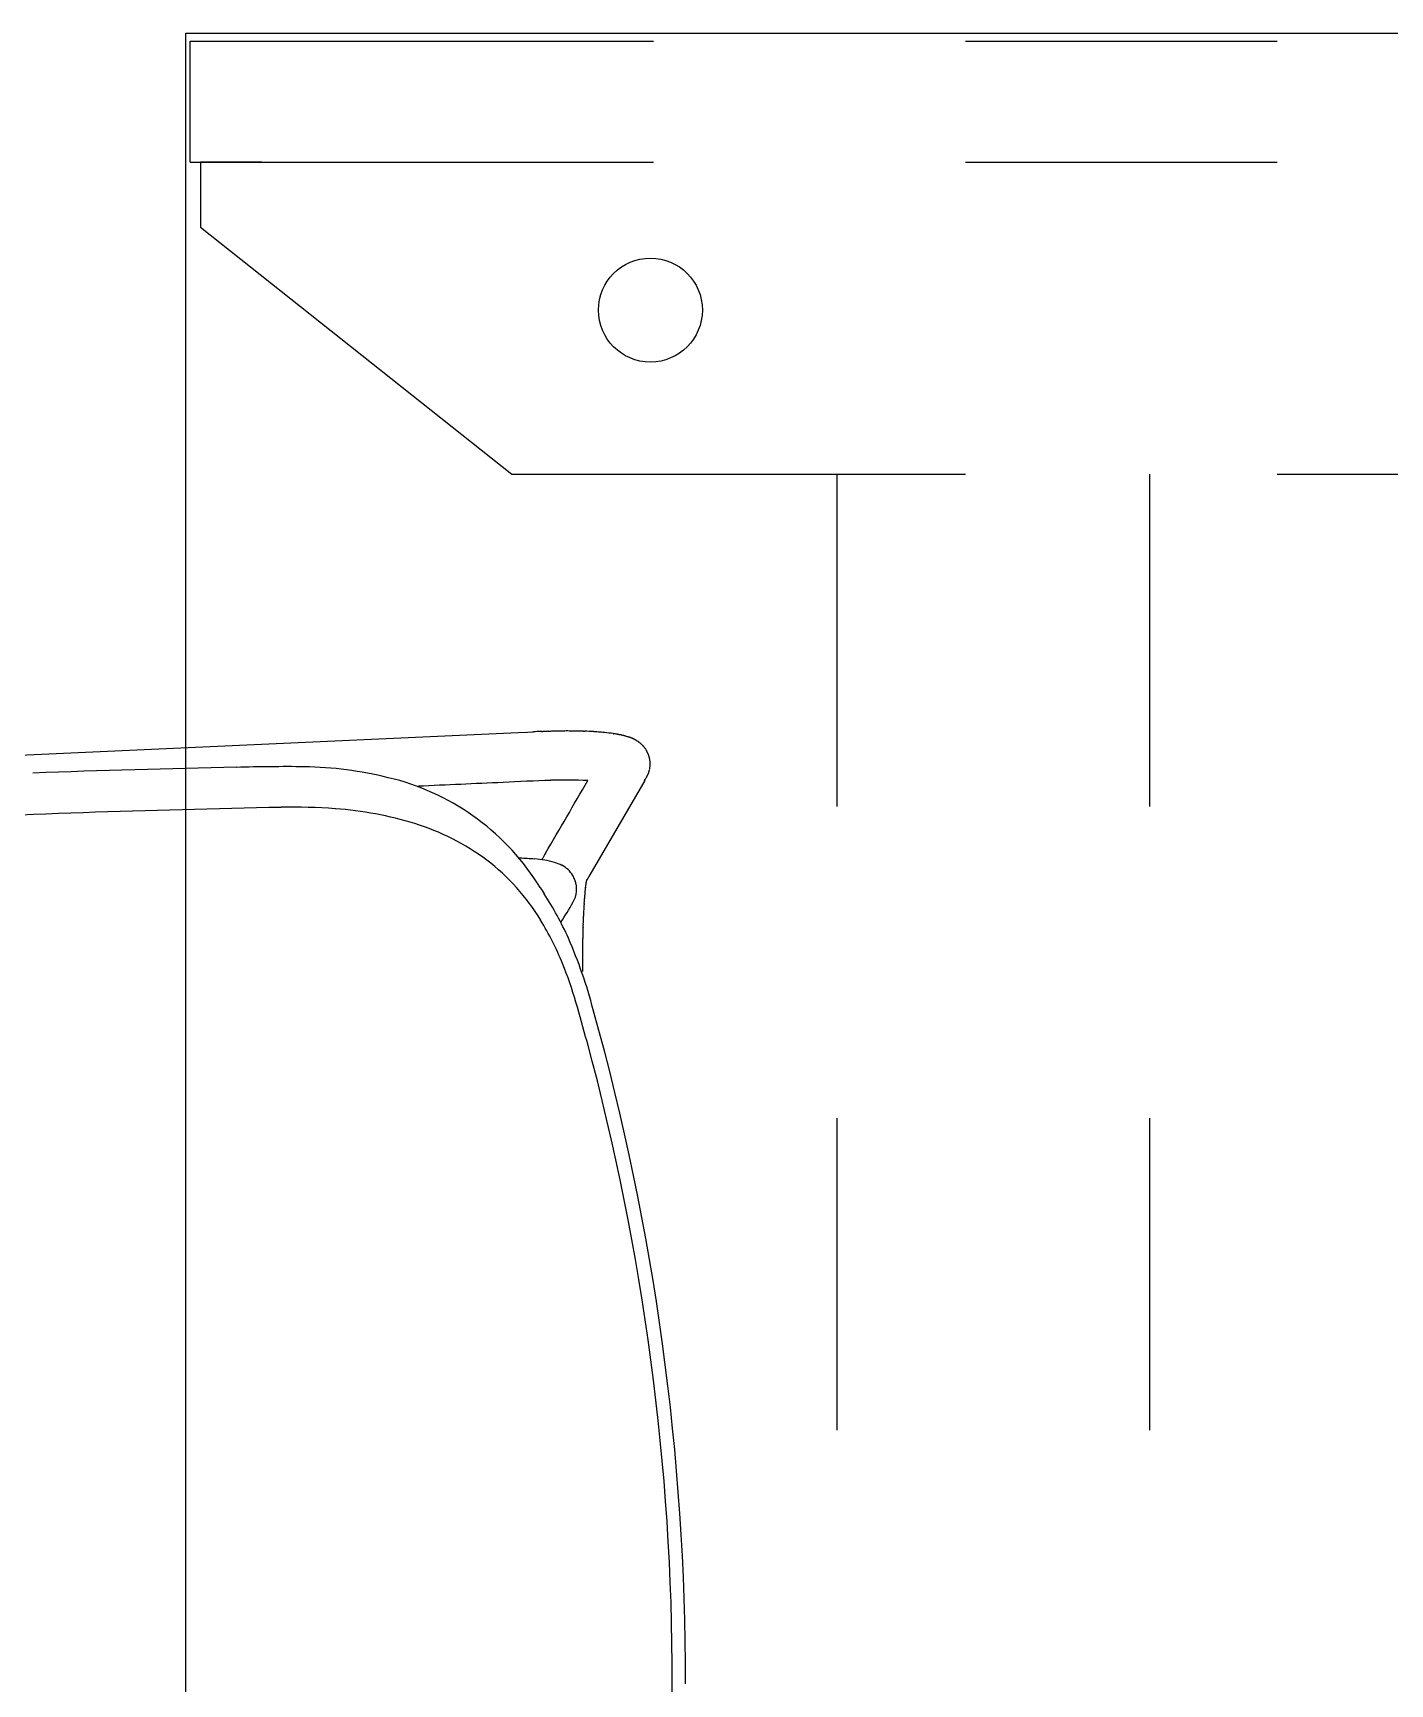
# Model space of a CAD drawing. Header units: inches. Extents: x -2 to 764, y -6 to 562.
# Drawn here: x 653.82 to 666.88, y 217.67 to 233.55 of the extents above; entities that cross this region are included whole.
import ezdxf

# ---------------------------------------------------------------- set-up
doc = ezdxf.new("R2010")
doc.units = ezdxf.units.IN
doc.header["$MEASUREMENT"] = 0
doc.layers.get('0').update_dxf_attribs({"true_color": 0xffffff})
doc.layers.add('SEAT', color=5, linetype='Continuous')
doc.layers.add('TABLE', color=6, linetype='Continuous')

# ---------------------------------------------------------------- blocks, each defined once
blk = doc.blocks.new('UDP1EGS_36120LLNN_0P')
at = {"layer": 'TABLE'}
for p, q in [((-59.94, 18), (59.94, 18)), ((58.698, 17.961), (58.698, 13.5)), ((58.698, 17.961), (59.862, 17.961)), ((59.862, 17.961), (59.862, 13.5)), ((59.94, 18), (59.94, -18)), ((58.073, 17.86), (55.698, 14.863)), ((58.698, 17.86), (58.073, 17.86)), ((58.698, 17.27), (58.698, 17.86)), ((55.698, 14.863), (55.698, 10.5)), ((46.5, 11.734), (49.5, 11.734)), ((52.5, 11.734), (55.698, 11.734)), ((58.698, 10.5), (58.698, 7.5)), ((59.862, 10.5), (59.862, 7.5)), ((46.5, 8.725), (49.5, 8.725)), ((52.5, 8.725), (55.698, 8.725)), ((55.698, 7.5), (55.698, 4.5))]:
    blk.add_line(p, q, dxfattribs=at)
blk.add_circle((57.275, 13.531, 0.53), 0.5, dxfattribs=at)
blk.add_circle((57.275, 13.531, 0.53), 0.5, dxfattribs=at)
blk.add_circle((57.275, 13.531, 0.53), 0.5, dxfattribs=at)
blk = doc.blocks.new('3AAS38L01_0P')
at = {"layer": 'SEAT'}
for p, q in [((-7.645, 8.133), (7.322, 8.816)), ((7.322, 8.816), (7.411, 8.82)), ((7.411, 8.82), (7.463, 8.822)), ((7.463, 8.822), (7.47, 8.822)), ((7.47, 8.822), (7.47, 8.822)), ((7.536, 8.825), (7.538, 8.825)), ((7.538, 8.825), (7.538, 8.825)), ((7.544, 8.826), (7.544, 8.826)), ((7.551, 8.826), (7.552, 8.826)), ((7.552, 8.826), (7.559, 8.826)), ((7.559, 8.826), (7.56, 8.826)), ((7.56, 8.826), (7.56, 8.826)), ((7.567, 8.826), (7.567, 8.826)), ((7.612, 8.828), (7.612, 8.828)), ((7.656, 8.829), (7.656, 8.829)), ((7.7, 8.83), (7.7, 8.83)), ((7.763, 8.831), (7.763, 8.831)), ((7.77, 8.831), (7.772, 8.831)), ((7.772, 8.831), (7.772, 8.831)), ((7.828, 8.831), (7.828, 8.831)), ((7.835, 8.831), (7.835, 8.831)), ((7.856, 8.83), (7.856, 8.83)), ((7.95, 8.828), (7.95, 8.828)), ((7.962, 8.828), (7.963, 8.828)), ((7.963, 8.828), (7.963, 8.828)), ((8.05, 8.824), (8.05, 8.824)), ((8.11, 8.82), (8.11, 8.82)), ((8.138, 8.817), (8.138, 8.817)), ((8.144, 8.817), (8.144, 8.817)), ((8.154, 8.816), (8.155, 8.816)), ((8.155, 8.816), (8.155, 8.816)), ((8.237, 8.806), (8.237, 8.806)), ((8.241, 8.805), (8.242, 8.805)), ((8.242, 8.805), (8.242, 8.805)), ((8.274, 8.8), (8.274, 8.8)), ((8.279, 8.799), (8.279, 8.799)), ((8.292, 8.797), (8.293, 8.797)), ((8.293, 8.797), (8.293, 8.797)), ((8.301, 8.795), (8.302, 8.795)), ((8.302, 8.795), (8.302, 8.795)), ((8.31, 8.793), (8.31, 8.793)), ((8.31, 8.793), (8.31, 8.793)), ((8.318, 8.791), (8.318, 8.791)), ((8.319, 8.791), (8.319, 8.791)), ((8.327, 8.79), (8.328, 8.789)), ((8.328, 8.789), (8.328, 8.789)), ((8.335, 8.788), (8.335, 8.788)), ((8.336, 8.787), (8.336, 8.787)), ((8.344, 8.785), (8.344, 8.785)), ((8.345, 8.785), (8.345, 8.785)), ((8.352, 8.783), (8.352, 8.783)), ((8.353, 8.783), (8.353, 8.783)), ((8.36, 8.781), (8.36, 8.781)), ((8.361, 8.781), (8.361, 8.781)), ((8.368, 8.779), (8.368, 8.779)), ((8.37, 8.778), (8.37, 8.778)), ((8.378, 8.776), (8.378, 8.776)), ((8.386, 8.773), (8.386, 8.773)), ((8.389, 8.772), (8.389, 8.772)), ((8.39, 8.771), (8.39, 8.771)), ((8.393, 8.77), (8.393, 8.77)), ((8.394, 8.77), (8.394, 8.77)), ((8.397, 8.769), (8.397, 8.769)), ((8.399, 8.768), (8.399, 8.768)), ((8.402, 8.767), (8.402, 8.767)), ((8.403, 8.767), (8.403, 8.767)), ((8.406, 8.766), (8.406, 8.766)), ((8.411, 8.764), (8.411, 8.764)), ((8.414, 8.762), (8.414, 8.762)), ((8.415, 8.762), (8.415, 8.762)), ((8.418, 8.761), (8.418, 8.761)), ((8.42, 8.76), (8.42, 8.76)), ((8.422, 8.759), (8.422, 8.759)), ((8.424, 8.758), (8.424, 8.758)), ((8.427, 8.757), (8.427, 8.757)), ((8.428, 8.756), (8.428, 8.756)), ((8.431, 8.755), (8.431, 8.755)), ((8.432, 8.754), (8.432, 8.754)), ((8.435, 8.753), (8.435, 8.753)), ((8.437, 8.752), (8.437, 8.752)), ((8.439, 8.751), (8.439, 8.751)), ((8.441, 8.75), (8.441, 8.75)), ((8.444, 8.749), (8.444, 8.749)), ((8.445, 8.748), (8.445, 8.748)), ((8.448, 8.746), (8.448, 8.746)), ((8.45, 8.746), (8.45, 8.746)), ((8.468, 8.735), (8.468, 8.735)), ((8.469, 8.734), (8.469, 8.734)), ((8.485, 8.723), (8.485, 8.723)), ((8.486, 8.722), (8.486, 8.722)), ((8.49, 8.719), (8.49, 8.719)), ((8.492, 8.718), (8.492, 8.718)), ((8.492, 8.717), (8.492, 8.717)), ((8.494, 8.716), (8.494, 8.716)), ((8.495, 8.716), (8.495, 8.716)), ((8.496, 8.714), (8.496, 8.714)), ((8.497, 8.714), (8.497, 8.714)), ((8.499, 8.712), (8.499, 8.712)), ((8.501, 8.711), (8.501, 8.711)), ((8.501, 8.71), (8.501, 8.71)), ((8.503, 8.709), (8.503, 8.709)), ((8.503, 8.708), (8.503, 8.708)), ((8.508, 8.704), (8.508, 8.704)), ((8.509, 8.703), (8.509, 8.703)), ((8.516, 8.696), (8.516, 8.696)), ((8.523, 8.689), (8.523, 8.689)), ((8.527, 8.685), (8.527, 8.685)), ((8.529, 8.683), (8.529, 8.683)), ((8.541, 8.669), (8.541, 8.669)), ((8.541, 8.668), (8.541, 8.668)), ((8.544, 8.663), (8.544, 8.663)), ((8.55, 8.655), (8.55, 8.655)), ((8.556, 8.647), (8.556, 8.647)), ((8.557, 8.644), (8.557, 8.644)), ((8.559, 8.641), (8.559, 8.641)), ((8.56, 8.639), (8.56, 8.639)), ((8.561, 8.638), (8.561, 8.638)), ((8.562, 8.636), (8.562, 8.636)), ((8.562, 8.635), (8.562, 8.635)), ((8.565, 8.629), (8.565, 8.629)), ((8.566, 8.627), (8.566, 8.627)), ((8.567, 8.626), (8.567, 8.626)), ((8.568, 8.624), (8.568, 8.624)), ((8.568, 8.623), (8.568, 8.623)), ((8.569, 8.621), (8.569, 8.621)), ((8.57, 8.62), (8.57, 8.62)), ((8.571, 8.618), (8.571, 8.618)), ((8.571, 8.617), (8.571, 8.617)), ((8.572, 8.615), (8.572, 8.615)), ((8.572, 8.614), (8.572, 8.614)), ((8.573, 8.612), (8.573, 8.612)), ((8.574, 8.611), (8.574, 8.611)), ((8.575, 8.609), (8.575, 8.609)), ((8.575, 8.608), (8.575, 8.608)), ((8.576, 8.606), (8.576, 8.606)), ((8.576, 8.605), (8.576, 8.605)), ((8.577, 8.603), (8.577, 8.603)), ((8.577, 8.602), (8.577, 8.602)), ((8.578, 8.599), (8.578, 8.599)), ((8.579, 8.599), (8.579, 8.599)), ((8.579, 8.596), (8.579, 8.596)), ((8.58, 8.595), (8.58, 8.595)), ((8.581, 8.592), (8.581, 8.592)), ((8.581, 8.59), (8.581, 8.59)), ((8.582, 8.589), (8.582, 8.589)), ((8.583, 8.586), (8.583, 8.586)), ((8.583, 8.583), (8.583, 8.583)), ((8.584, 8.583), (8.584, 8.583)), ((8.584, 8.58), (8.584, 8.58)), ((8.585, 8.579), (8.585, 8.579)), ((8.585, 8.577), (8.585, 8.577)), ((8.574, 8.419), (8.574, 8.419)), ((8.574, 8.418), (8.574, 8.418)), ((8.575, 8.422), (8.575, 8.422)), ((8.575, 8.421), (8.575, 8.421)), ((8.576, 8.425), (8.576, 8.425)), ((8.577, 8.428), (8.577, 8.428)), ((8.577, 8.425), (8.577, 8.425)), ((8.578, 8.428), (8.578, 8.428)), ((8.579, 8.431), (8.579, 8.431)), ((8.579, 8.431), (8.579, 8.431)), ((8.58, 8.435), (8.58, 8.435)), ((8.58, 8.434), (8.58, 8.434)), ((8.581, 8.438), (8.581, 8.438)), ((8.581, 8.437), (8.581, 8.437)), ((8.582, 8.441), (8.582, 8.441)), ((8.582, 8.441), (8.582, 8.441)), ((8.583, 8.446), (8.583, 8.446)), ((8.584, 8.45), (8.584, 8.45)), ((8.584, 8.449), (8.584, 8.449)), ((8.584, 8.446), (8.584, 8.446)), ((8.585, 8.576), (8.585, 8.576)), ((8.585, 8.453), (8.585, 8.453)), ((8.585, 8.452), (8.585, 8.452)), ((8.586, 8.574), (8.586, 8.574)), ((8.586, 8.456), (8.586, 8.456)), ((8.586, 8.456), (8.586, 8.456)), ((8.587, 8.569), (8.587, 8.569)), ((8.587, 8.567), (8.587, 8.567)), ((8.587, 8.46), (8.587, 8.46)), ((8.587, 8.459), (8.587, 8.459)), ((8.588, 8.566), (8.588, 8.566)), ((8.588, 8.563), (8.588, 8.563)), ((8.588, 8.467), (8.588, 8.467)), ((8.588, 8.466), (8.588, 8.466)), ((8.588, 8.463), (8.588, 8.463)), ((8.588, 8.463), (8.588, 8.463)), ((8.589, 8.56), (8.589, 8.56)), ((8.589, 8.559), (8.589, 8.559)), ((8.589, 8.557), (8.589, 8.557)), ((8.589, 8.473), (8.589, 8.473)), ((8.589, 8.47), (8.589, 8.47)), ((8.589, 8.469), (8.589, 8.469)), ((8.59, 8.556), (8.59, 8.556)), ((8.59, 8.554), (8.59, 8.554)), ((8.59, 8.553), (8.59, 8.553)), ((8.59, 8.55), (8.59, 8.55)), ((8.59, 8.477), (8.59, 8.477)), ((8.59, 8.476), (8.59, 8.476)), ((8.59, 8.473), (8.59, 8.473)), ((8.591, 8.549), (8.591, 8.549)), ((8.591, 8.547), (8.591, 8.547)), ((8.591, 8.546), (8.591, 8.546)), ((8.591, 8.542), (8.591, 8.542)), ((8.591, 8.48), (8.591, 8.48)), ((8.591, 8.479), (8.591, 8.479)), ((8.592, 8.537), (8.592, 8.537)), ((8.592, 8.534), (8.592, 8.534)), ((8.592, 8.533), (8.592, 8.533)), ((8.592, 8.531), (8.592, 8.531)), ((8.592, 8.497), (8.592, 8.497)), ((8.592, 8.492), (8.592, 8.492)), ((8.592, 8.488), (8.592, 8.488)), ((8.592, 8.488), (8.592, 8.488)), ((8.593, 8.53), (8.593, 8.53)), ((8.593, 8.527), (8.593, 8.527)), ((8.593, 8.526), (8.593, 8.526)), ((8.593, 8.524), (8.593, 8.524)), ((8.593, 8.523), (8.593, 8.523)), ((8.593, 8.517), (8.593, 8.517)), ((8.593, 8.516), (8.593, 8.516)), ((8.593, 8.509), (8.593, 8.509)), ((8.593, 8.5), (8.593, 8.5)), ((8.54, 8.356), (8.012, 7.447)), ((8.552, 8.377), (8.552, 8.376)), ((8.553, 8.377), (8.552, 8.377)), ((8.552, 8.376), (8.552, 8.376)), ((8.552, 8.376), (8.552, 8.376)), ((8.554, 8.379), (8.553, 8.379)), ((8.553, 8.379), (8.553, 8.379)), ((8.553, 8.378), (8.553, 8.378)), ((8.553, 8.378), (8.553, 8.378)), ((8.553, 8.377), (8.553, 8.377)), ((8.556, 8.383), (8.554, 8.379)), ((8.554, 8.379), (8.554, 8.379)), ((8.554, 8.379), (8.554, 8.379)), ((8.557, 8.385), (8.557, 8.385)), ((8.558, 8.385), (8.558, 8.385)), ((8.56, 8.39), (8.56, 8.39)), ((8.56, 8.389), (8.56, 8.389)), ((8.561, 8.392), (8.561, 8.392)), ((8.565, 8.398), (8.565, 8.398)), ((8.566, 8.402), (8.566, 8.402)), ((8.568, 8.405), (8.568, 8.405)), ((8.568, 8.405), (8.568, 8.405)), ((8.569, 8.408), (8.569, 8.408)), ((8.569, 8.407), (8.569, 8.407)), ((8.57, 8.411), (8.57, 8.411)), ((8.57, 8.41), (8.57, 8.41)), ((8.571, 8.413), (8.571, 8.413)), ((8.572, 8.413), (8.572, 8.413)), ((8.573, 8.416), (8.573, 8.416)), ((8.573, 8.416), (8.573, 8.416)), ((7.968, 7.316), (7.968, 7.315)), ((7.968, 7.315), (7.968, 7.315)), ((7.968, 7.312), (7.968, 7.312)), ((7.97, 7.328), (7.969, 7.327)), ((7.969, 7.327), (7.969, 7.327)), ((7.969, 7.324), (7.969, 7.323)), ((7.969, 7.323), (7.969, 7.323)), ((7.969, 7.32), (7.969, 7.319)), ((7.969, 7.319), (7.969, 7.319)), ((7.971, 7.335), (7.97, 7.335)), ((7.97, 7.335), (7.97, 7.335)), ((7.97, 7.332), (7.97, 7.331)), ((7.97, 7.331), (7.97, 7.331)), ((7.971, 7.342), (7.971, 7.342)), ((7.971, 7.339), (7.971, 7.338)), ((7.971, 7.338), (7.971, 7.338)), ((7.972, 7.35), (7.972, 7.349)), ((7.972, 7.349), (7.972, 7.349)), ((7.972, 7.346), (7.972, 7.346)), ((7.973, 7.356), (7.973, 7.355)), ((7.973, 7.355), (7.973, 7.355)), ((7.973, 7.353), (7.973, 7.352)), ((7.973, 7.352), (7.973, 7.352)), ((7.975, 7.365), (7.974, 7.365)), ((7.974, 7.365), (7.974, 7.365)), ((7.974, 7.362), (7.974, 7.362)), ((7.974, 7.362), (7.974, 7.362)), ((7.974, 7.359), (7.974, 7.359)), ((7.974, 7.359), (7.974, 7.359)), ((7.975, 7.371), (7.975, 7.37)), ((7.975, 7.37), (7.975, 7.37)), ((7.975, 7.368), (7.975, 7.368)), ((7.975, 7.368), (7.975, 7.368)), ((7.976, 7.376), (7.976, 7.376)), ((7.976, 7.376), (7.976, 7.376)), ((7.976, 7.374), (7.976, 7.373)), ((7.976, 7.373), (7.976, 7.373)), ((7.978, 7.383), (7.977, 7.383)), ((7.977, 7.383), (7.977, 7.383)), ((7.977, 7.381), (7.977, 7.381)), ((7.977, 7.381), (7.977, 7.381)), ((7.977, 7.379), (7.977, 7.378)), ((7.977, 7.378), (7.977, 7.378)), ((7.978, 7.387), (7.978, 7.387)), ((7.978, 7.387), (7.978, 7.387)), ((7.978, 7.385), (7.978, 7.385)), ((7.978, 7.385), (7.978, 7.385)), ((7.982, 7.396), (7.979, 7.391)), ((7.979, 7.393), (7.979, 7.393)), ((7.979, 7.392), (7.979, 7.392)), ((7.979, 7.391), (7.979, 7.391)), ((7.979, 7.391), (7.979, 7.391)), ((7.979, 7.389), (7.979, 7.389)), ((7.979, 7.389), (7.979, 7.389)), ((7.98, 7.397), (7.98, 7.397)), ((7.98, 7.397), (7.98, 7.397)), ((7.98, 7.396), (7.98, 7.396)), ((7.98, 7.396), (7.98, 7.396)), ((7.98, 7.394), (7.98, 7.394)), ((7.98, 7.394), (7.98, 7.394)), ((7.981, 7.402), (7.981, 7.402)), ((7.981, 7.401), (7.981, 7.401)), ((7.981, 7.401), (7.981, 7.401)), ((7.981, 7.401), (7.981, 7.401)), ((7.981, 7.401), (7.981, 7.401)), ((7.981, 7.4), (7.981, 7.4)), ((7.981, 7.4), (7.981, 7.4)), ((7.981, 7.4), (7.981, 7.4)), ((7.981, 7.4), (7.981, 7.4)), ((7.981, 7.399), (7.981, 7.399)), ((7.981, 7.398), (7.981, 7.398)), ((7.981, 7.398), (7.981, 7.398)), ((8.012, 7.447), (7.982, 7.396)), ((7.573, 7.265), (7.573, 7.265)), ((7.955, 7.148), (7.954, 7.143)), ((7.955, 7.154), (7.955, 7.149)), ((7.955, 7.149), (7.955, 7.148)), ((7.957, 7.183), (7.956, 7.178)), ((7.956, 7.178), (7.956, 7.177)), ((7.956, 7.177), (7.956, 7.173)), ((7.956, 7.173), (7.956, 7.171)), ((7.956, 7.171), (7.956, 7.171)), ((7.958, 7.195), (7.957, 7.194)), ((7.957, 7.194), (7.957, 7.19)), ((7.957, 7.19), (7.957, 7.188)), ((7.957, 7.188), (7.957, 7.188)), ((7.958, 7.206), (7.958, 7.205)), ((7.958, 7.205), (7.958, 7.205)), ((7.958, 7.201), (7.958, 7.199)), ((7.958, 7.199), (7.958, 7.195)), ((7.96, 7.222), (7.959, 7.221)), ((7.959, 7.221), (7.959, 7.221)), ((7.959, 7.212), (7.959, 7.21)), ((7.959, 7.21), (7.959, 7.21)), ((7.96, 7.233), (7.96, 7.231)), ((7.96, 7.231), (7.96, 7.231)), ((7.96, 7.228), (7.96, 7.226)), ((7.96, 7.226), (7.96, 7.226)), ((7.961, 7.243), (7.961, 7.243)), ((7.961, 7.237), (7.961, 7.237)), ((7.962, 7.247), (7.962, 7.247)), ((7.966, 7.291), (7.965, 7.29)), ((7.965, 7.29), (7.965, 7.29)), ((7.965, 7.282), (7.965, 7.282)), ((7.966, 7.299), (7.966, 7.299)), ((7.966, 7.295), (7.966, 7.294)), ((7.966, 7.294), (7.966, 7.294)), ((7.948, 7.002), (7.948, 7.002)), ((7.95, 7.05), (7.949, 7.048)), ((7.949, 7.048), (7.949, 7.043)), ((7.949, 7.043), (7.949, 7.041)), ((7.949, 7.041), (7.949, 7.037)), ((7.949, 7.037), (7.949, 7.035)), ((7.949, 7.035), (7.949, 7.035)), ((7.95, 7.063), (7.95, 7.061)), ((7.95, 7.061), (7.95, 7.055)), ((7.95, 7.055), (7.95, 7.05)), ((7.952, 7.093), (7.951, 7.088)), ((7.951, 7.088), (7.951, 7.088)), ((7.952, 7.101), (7.952, 7.101)), ((7.954, 7.131), (7.953, 7.13)), ((7.953, 7.13), (7.953, 7.13)), ((7.954, 7.143), (7.954, 7.142)), ((7.954, 7.142), (7.954, 7.138)), ((7.954, 7.138), (7.954, 7.136)), ((7.954, 7.136), (7.954, 7.131)), ((7.943, 6.847), (7.943, 6.847)), ((7.944, 6.876), (7.944, 6.87)), ((7.944, 6.87), (7.944, 6.869)), ((7.944, 6.869), (7.944, 6.869)), ((7.945, 6.918), (7.945, 6.918)), ((7.945, 6.904), (7.945, 6.904)), ((7.947, 6.969), (7.946, 6.967)), ((7.946, 6.967), (7.946, 6.967)), ((7.946, 6.941), (7.946, 6.941)), ((7.947, 6.974), (7.947, 6.969)), ((7.942, 6.739), (7.942, 6.73)), ((7.942, 6.73), (7.942, 6.724)), ((7.942, 6.724), (7.942, 6.724)), ((7.942, 6.709), (7.942, 6.707)), ((7.942, 6.707), (7.942, 6.702)), ((7.942, 6.702), (7.942, 6.7)), ((7.942, 6.7), (7.942, 6.694)), ((7.942, 6.694), (7.942, 6.694)), ((7.942, 6.68), (7.942, 6.665)), ((7.943, 6.827), (7.943, 6.827)), ((7.943, 6.812), (7.943, 6.811)), ((7.943, 6.811), (7.943, 6.811)), ((7.943, 6.796), (7.943, 6.796)), ((7.942, 6.665), (7.942, 6.655)), ((7.942, 6.655), (7.942, 6.65)), ((7.942, 6.65), (7.942, 6.591)), ((7.942, 6.591), (7.942, 6.519)), ((7.985, 5.843), (7.985, 5.843)), ((8.806, -0.337), (8.806, -0.337))]:
    blk.add_line(p, q, dxfattribs=at)
for centre, radius, start, end in [((9.127, -27.412), 36.273, 92.5141, 92.6184), ((7.702, 5.029), 3.8, 92.3885, 92.4806), ((7.708, 4.872), 3.957, 92.2712, 92.3789), ((7.831, 1.765), 7.066, 92.1433, 92.2029), ((7.802, 2.561), 6.27, 91.7372, 92.1445), ((7.801, 2.597), 6.233, 91.3354, 91.7402), ((7.798, 2.719), 6.112, 90.9207, 91.332), ((7.793, 3.036), 5.795, 90.2955, 90.925), ((7.792, 3.125), 5.705, 90.2219, 90.2935), ((7.792, 3.436), 5.395, 89.6145, 90.2146), ((7.793, 3.614), 5.217, 89.5344, 89.611), ((7.793, 3.686), 5.145, 89.3032, 89.5348), ((7.801, 4.181), 4.65, 88.1599, 89.3208), ((7.815, 4.672), 4.158, 87.9752, 88.14), ((7.831, 5.097), 3.734, 86.6456, 87.9807), ((7.876, 5.854), 2.975, 85.4795, 86.6385), ((7.908, 6.268), 2.56, 84.8326, 85.465), ((7.922, 6.428), 2.399, 84.6947, 84.8272), ((7.93, 6.511), 2.315, 84.4469, 84.6952), ((7.979, 6.992), 1.832, 81.9136, 84.5072), ((8.028, 7.352), 1.468, 81.6696, 81.8215), ((8.053, 7.521), 1.298, 80.2265, 81.6554), ((8.079, 7.674), 1.143, 79.92, 80.2011), ((8.092, 7.744), 1.071, 79.2383, 79.9244), ((8.107, 7.826), 0.988, 78.7123, 79.1824), ((8.119, 7.887), 0.926, 78.1608, 78.6559), ((8.125, 7.913), 0.899, 78.0978, 78.1588), ((8.131, 7.943), 0.869, 77.5789, 78.1004), ((8.136, 7.965), 0.846, 77.5113, 77.5769), ((8.143, 7.997), 0.813, 76.9653, 77.515), ((8.155, 8.046), 0.764, 76.3156, 76.8937), ((8.138, 7.978), 0.833, 76.239, 76.3102), ((8.166, 8.094), 0.714, 75.6287, 76.2396), ((8.131, 7.957), 0.855, 75.5461, 75.6181), ((8.177, 8.136), 0.67, 74.8964, 75.5407), ((8.172, 8.116), 0.691, 74.7997, 74.8921), ((8.189, 8.18), 0.625, 74.1172, 74.8022), ((8.163, 8.087), 0.721, 74.0141, 74.106), ((8.2, 8.217), 0.586, 73.2824, 74.0088), ((8.205, 8.234), 0.569, 73.1602, 73.2803), ((8.211, 8.255), 0.546, 72.2571, 73.1652), ((8.222, 8.288), 0.512, 71.2823, 72.2572), ((8.229, 8.31), 0.488, 70.913, 71.2781), ((8.227, 8.303), 0.496, 70.7643, 70.911), ((8.234, 8.323), 0.475, 70.388, 70.7632), ((8.236, 8.328), 0.469, 70.2305, 70.3879), ((8.239, 8.338), 0.459, 69.844, 70.2316), ((8.235, 8.327), 0.47, 69.6813, 69.8414), ((8.243, 8.349), 0.448, 69.2823, 69.6797), ((8.245, 8.353), 0.443, 69.1092, 69.2825), ((8.248, 8.362), 0.434, 68.7006, 69.1105), ((8.251, 8.369), 0.426, 67.912, 68.7026), ((8.256, 8.381), 0.413, 67.4792, 67.9098), ((8.258, 8.385), 0.408, 67.2789, 67.4791), ((8.26, 8.391), 0.402, 66.8351, 67.2793), ((8.262, 8.396), 0.397, 66.6256, 66.835), ((8.264, 8.4), 0.392, 66.1682, 66.6259), ((8.266, 8.404), 0.387, 65.9493, 66.1676), ((8.268, 8.41), 0.382, 65.4766, 65.9496), ((8.27, 8.414), 0.377, 65.2477, 65.4765), ((8.272, 8.418), 0.373, 64.7606, 65.248), ((8.274, 8.422), 0.368, 64.5212, 64.7599), ((8.276, 8.426), 0.363, 64.0178, 64.5219), ((8.278, 8.43), 0.359, 63.7676, 64.0177), ((8.279, 8.433), 0.356, 63.2488, 63.7679), ((8.281, 8.437), 0.351, 62.9872, 63.248), ((8.283, 8.441), 0.347, 62.451, 62.9879), ((8.285, 8.444), 0.343, 62.1775, 62.4509), ((8.286, 8.447), 0.34, 61.6247, 62.1777), ((8.289, 8.451), 0.335, 61.3383, 61.6239), ((8.296, 8.463), 0.321, 57.5607, 61.3629), ((8.302, 8.474), 0.309, 57.1939, 57.5375), ((8.306, 8.481), 0.301, 53.7104, 57.2072), ((8.311, 8.487), 0.294, 53.3114, 53.6987), ((8.312, 8.488), 0.292, 52.3401, 53.3119), ((8.312, 8.489), 0.291, 51.9383, 52.3381), ((8.317, 8.494), 0.284, 51.7805, 51.9386), ((8.314, 8.491), 0.288, 51.375, 51.7819), ((8.315, 8.492), 0.287, 51.217, 51.3745), ((8.316, 8.494), 0.285, 50.8025, 51.2173), ((8.316, 8.493), 0.286, 50.6427, 50.8025), ((8.317, 8.495), 0.283, 50.0593, 50.6425), ((8.318, 8.495), 0.282, 49.6331, 50.0588), ((8.319, 8.497), 0.281, 49.4667, 49.6326), ((8.319, 8.497), 0.28, 49.0339, 49.4666), ((8.321, 8.5), 0.277, 48.8653, 49.0346), ((8.321, 8.499), 0.277, 47.5049, 48.8679), ((8.322, 8.501), 0.275, 47.3332, 47.5047), ((8.323, 8.502), 0.274, 45.307, 47.3363), ((8.325, 8.503), 0.271, 43.2108, 45.3068), ((8.327, 8.505), 0.269, 41.9005, 43.21), ((8.328, 8.506), 0.268, 41.4104, 41.9002), ((8.33, 8.508), 0.265, 37.3248, 41.4168), ((8.33, 8.508), 0.265, 37.142, 37.3173), ((8.332, 8.51), 0.262, 35.9148, 37.1417), ((8.334, 8.511), 0.26, 33.7871, 35.9159), ((8.335, 8.511), 0.259, 31.4536, 33.7888), ((8.335, 8.512), 0.258, 30.9099, 31.453), ((8.336, 8.512), 0.258, 29.9999, 30.9101), ((8.336, 8.512), 0.258, 29.4529, 29.9996), ((8.337, 8.513), 0.257, 29.2684, 29.4524), ((8.337, 8.513), 0.257, 28.7189, 29.2688), ((8.337, 8.513), 0.256, 28.5335, 28.7193), ((8.337, 8.513), 0.256, 27.0545, 28.5341), ((8.337, 8.513), 0.256, 26.4993, 27.0537), ((8.342, 8.515), 0.25, 26.3071, 26.5004), ((8.338, 8.513), 0.256, 25.7516, 26.3079), ((8.344, 8.516), 0.249, 25.5578, 25.7534), ((8.337, 8.513), 0.256, 25.003, 25.5596), ((8.342, 8.515), 0.25, 24.8088, 25.0038), ((8.339, 8.514), 0.254, 24.25, 24.8103), ((8.338, 8.513), 0.255, 24.0571, 24.2499), ((8.338, 8.513), 0.255, 23.4965, 24.0565), ((8.343, 8.515), 0.25, 23.3, 23.4975), ((8.339, 8.514), 0.254, 22.74, 23.301), ((8.34, 8.514), 0.253, 22.5444, 22.7397), ((8.339, 8.514), 0.254, 21.9818, 22.545), ((8.34, 8.514), 0.253, 21.7862, 21.9822), ((8.339, 8.514), 0.254, 21.2239, 21.7859), ((8.34, 8.514), 0.253, 21.0266, 21.2238), ((8.339, 8.514), 0.254, 20.4641, 21.0262), ((8.344, 8.516), 0.249, 20.264, 20.4656), ((8.339, 8.514), 0.254, 19.7041, 20.2655), ((8.34, 8.514), 0.253, 19.505, 19.7038), ((8.34, 8.514), 0.253, 18.9429, 19.5047), ((8.344, 8.515), 0.249, 18.7417, 18.9443), ((8.34, 8.514), 0.253, 17.9823, 18.7433), ((8.34, 8.514), 0.253, 17.4209, 17.9817), ((8.341, 8.514), 0.252, 17.2197, 17.4207), ((8.34, 8.514), 0.253, 16.4542, 17.2202), ((8.341, 8.514), 0.252, 15.8898, 16.4548), ((8.341, 8.514), 0.252, 15.6867, 15.89), ((8.34, 8.514), 0.253, 15.1217, 15.6859), ((8.341, 8.515), 0.252, 14.9152, 15.1213), ((8.341, 8.514), 0.252, 14.3486, 14.9157), ((8.341, 8.515), 0.251, 14.1423, 14.3489), ((6.761, -100.621), 109.124, 91.12861, 92.15717), ((5.094, -9.267), 17.755, 89.4489, 91.5561), ((5.198, 4.835), 3.653, 76.1561, 88.958), ((8.333, 8.518), 0.26, 337.0427, 337.5881), ((8.334, 8.517), 0.26, 337.7411, 338.2972), ((8.338, 8.516), 0.256, 337.5865, 337.7419), ((8.336, 8.516), 0.257, 338.4544, 339.0251), ((8.335, 8.517), 0.258, 338.2986, 338.4553), ((8.337, 8.516), 0.256, 339.025, 339.1847), ((8.339, 8.516), 0.254, 339.7668, 339.9289), ((8.338, 8.516), 0.255, 339.184, 339.7669), ((8.339, 8.515), 0.254, 339.9282, 340.5228), ((8.34, 8.515), 0.253, 340.686, 341.2918), ((8.34, 8.515), 0.253, 340.5227, 340.6867), ((8.341, 8.515), 0.252, 341.4567, 342.0729), ((8.341, 8.515), 0.252, 341.2916, 341.4571), ((8.342, 8.514), 0.251, 342.2388, 342.8652), ((8.343, 8.514), 0.25, 342.073, 342.239), ((8.343, 8.514), 0.25, 343.0323, 344.0695), ((8.344, 8.514), 0.249, 342.8654, 343.0321), ((8.344, 8.514), 0.249, 344.0707, 344.2349), ((8.343, 8.514), 0.25, 345.036, 345.6777), ((8.344, 8.514), 0.249, 344.8753, 345.0358), ((8.343, 8.514), 0.25, 344.2351, 344.8741), ((8.341, 8.514), 0.252, 13.5756, 14.1414), ((8.343, 8.514), 0.25, 345.8358, 346.4798), ((8.344, 8.514), 0.249, 345.6789, 345.8356), ((8.341, 8.515), 0.252, 12.588, 13.5749), ((8.343, 8.514), 0.25, 346.6341, 347.2802), ((8.344, 8.514), 0.249, 346.481, 346.6339), ((8.341, 8.515), 0.252, 12.0202, 12.587), ((8.342, 8.515), 0.251, 11.8085, 12.0202), ((8.342, 8.514), 0.251, 347.4308, 348.0785), ((8.344, 8.514), 0.249, 347.2812, 347.4303), ((8.342, 8.515), 0.251, 11.0315, 11.8084), ((8.342, 8.515), 0.251, 10.4693, 11.0317), ((8.342, 8.514), 0.251, 349.0158, 349.6655), ((8.344, 8.514), 0.249, 348.8739, 349.0153), ((8.343, 8.514), 0.25, 348.223, 348.8746), ((8.343, 8.514), 0.25, 348.0798, 348.2232), ((8.341, 8.514), 0.252, 10.2569, 10.4697), ((8.34, 8.514), 0.253, 9.701, 10.2566), ((8.341, 8.514), 0.252, 9.4864, 9.7008), ((8.343, 8.514), 0.25, 350.4534, 350.5863), ((8.343, 8.514), 0.25, 349.8019, 350.454), ((8.342, 8.514), 0.251, 349.6667, 349.802), ((8.341, 8.514), 0.252, 8.9331, 9.4862), ((8.342, 8.515), 0.251, 8.7163, 8.9338), ((8.341, 8.514), 0.252, 8.1662, 8.7173), ((8.34, 8.514), 0.253, 7.9478, 8.1672), ((8.342, 8.514), 0.251, 351.3641, 352.0124), ((8.326, 8.517), 0.267, 351.24, 351.3612), ((8.341, 8.514), 0.252, 350.5867, 351.2356), ((8.342, 8.515), 0.251, 7.3997, 7.9478), ((8.34, 8.514), 0.253, 7.1782, 7.401), ((8.341, 8.514), 0.252, 6.2477, 7.178), ((8.342, 8.515), 0.251, 5.0812, 6.2487), ((8.34, 8.515), 0.253, 352.1403, 353.9166), ((8.341, 8.514), 0.252, 352.0109, 352.1391), ((8.344, 8.515), 0.249, 4.4504, 5.0824), ((8.342, 8.515), 0.251, 4.2954, 4.4506), ((8.344, 8.515), 0.249, 3.6588, 4.297), ((8.343, 8.515), 0.25, 3.506, 3.659), ((8.338, 8.515), 0.255, 356.0755, 356.6327), ((8.338, 8.515), 0.255, 354.7885, 356.0748), ((8.339, 8.515), 0.254, 354.0444, 354.7888), ((8.338, 8.515), 0.255, 353.9155, 354.0441), ((8.344, 8.515), 0.249, 2.8646, 3.5073), ((8.343, 8.515), 0.25, 2.7139, 2.8648), ((8.344, 8.515), 0.249, 2.0692, 2.7149), ((8.343, 8.515), 0.25, 1.9208, 2.0695), ((8.343, 8.515), 0.25, 0.4805, 1.921), ((8.343, 8.515), 0.25, 0.3365, 0.4808), ((8.342, 8.515), 0.251, 358.7748, 0.3357), ((8.34, 8.515), 0.253, 356.6317, 358.7738), ((5.538, 6.106), 2.338, 32.7524, 76.7806), ((65.566, -1281.553), 1291.21, 92.591816, 92.628021), ((8.235, -10.581), 18.946, 91.8117, 93.1996), ((-2759.583, 1617.723), 3201.491, 329.807187, 329.821625), ((7.785, 3.708), 4.651, 87.4377, 91.8355), ((1.231, 12.613), 8.458, 329.7786, 329.9372), ((8.856, 8.201), 0.351, 149.6243, 149.7019), ((8.997, 8.119), 0.514, 149.7391, 149.7992), ((8.763, 8.256), 0.243, 149.4823, 149.5784), ((8.271, 8.551), 0.331, 329.5256, 329.7672), ((8.283, 8.544), 0.317, 329.768, 329.9492), ((8.295, 8.537), 0.303, 329.9454, 330.7419), ((8.306, 8.531), 0.291, 331.0134, 331.4854), ((8.303, 8.533), 0.294, 330.7447, 331.014), ((8.311, 8.529), 0.286, 331.482, 332.8696), ((8.318, 8.525), 0.277, 332.8737, 333.716), ((8.322, 8.523), 0.273, 333.7174, 334.3096), ((8.325, 8.522), 0.27, 334.4381, 334.925), ((8.324, 8.522), 0.271, 334.3104, 334.4384), ((8.327, 8.521), 0.268, 335.0597, 335.561), ((8.326, 8.521), 0.268, 334.9254, 335.0599), ((8.329, 8.519), 0.264, 335.7012, 336.2185), ((8.328, 8.52), 0.266, 335.5618, 335.7019), ((8.333, 8.518), 0.26, 336.2175, 336.3641), ((8.331, 8.519), 0.263, 336.3633, 336.893), ((8.332, 8.518), 0.262, 336.8941, 337.0436), ((10.841, -205.492), 213.676, 92.06652, 93.08996), ((7.538, -118.678), 126.799, 91.12734, 91.98966), ((5.16, 2.813), 5.285, 85.632, 91.2716), ((5.327, 4.689), 3.402, 72.8725, 86.0166), ((5.666, 5.776), 2.263, 53.2306, 72.9892), ((17.764, 1.713), 11.786, 149.7146, 149.9863), ((5.741, 5.919), 2.104, 31.2662, 52.5181), ((7.332, 7.481), 0.127, 87.1929, 91.5432), ((7.262, 4.949), 2.659, 85.2423, 88.3566), ((7.359, 6.135), 1.47, 81.4316, 85.1886), ((7.802, 7.467), 0.281, 149.7677, 153.5671), ((7.478, 6.902), 0.693, 73.7458, 81.708), ((7.566, 7.203), 0.379, 62.0844, 73.7244), ((7.617, 7.298), 0.272, 31.8494, 62.305), ((4.372, 5.29), 3.76, 33.399, 33.6009), ((5.695, 6.159), 2.178, 32.4111, 33.4569), ((12.395, 10.429), 5.767, 212.547, 213.2807), ((7.632, 7.309), 0.253, 20.4966, 31.4073), ((7.634, 7.31), 0.251, 329.2038, 20.4549), ((10.007, 7.087), 2.052, 173.7095, 174.0651), ((9.788, 7.111), 1.832, 173.4837, 173.5825), ((9.866, 7.103), 1.91, 173.6102, 173.7064), ((9.631, 7.13), 1.674, 173.2205, 173.325), ((9.711, 7.12), 1.754, 173.3539, 173.4554), ((9.475, 7.148), 1.516, 172.9413, 173.0528), ((9.556, 7.139), 1.597, 173.0831, 173.1908), ((9.248, 7.177), 1.287, 172.4544, 172.6444), ((9.323, 7.167), 1.363, 172.6438, 172.7631), ((9.399, 7.158), 1.439, 172.7951, 172.9102), ((9.11, 7.196), 1.148, 172.1582, 172.291), ((9.176, 7.187), 1.215, 172.3255, 172.4538), ((8.978, 7.214), 1.015, 171.8053, 171.9482), ((9.041, 7.205), 1.078, 171.9847, 172.1228), ((8.856, 7.232), 0.891, 171.4264, 171.5805), ((8.914, 7.223), 0.95, 171.6192, 171.7678), ((8.686, 7.258), 0.72, 170.803, 170.9762), ((8.741, 7.249), 0.776, 171.0187, 171.1851), ((8.796, 7.241), 0.831, 171.2263, 171.3866), ((8.585, 7.275), 0.617, 170.3461, 170.5336), ((8.636, 7.266), 0.669, 170.5791, 170.759), ((8.491, 7.291), 0.521, 169.8515, 170.0552), ((8.538, 7.283), 0.569, 170.1039, 170.299), ((8.364, 7.314), 0.393, 169.0298, 169.2609), ((8.405, 7.306), 0.435, 169.3155, 169.5364), ((8.447, 7.299), 0.477, 169.5891, 169.8012), ((8.256, 7.336), 0.282, 168.0973, 168.3593), ((8.266, 7.334), 0.293, 168.357, 168.4199), ((8.29, 7.329), 0.317, 168.4213, 168.6729), ((8.325, 7.322), 0.353, 168.7155, 168.9734), ((8.157, 7.357), 0.181, 167.0289, 167.3319), ((8.172, 7.354), 0.197, 167.3287, 167.3991), ((8.189, 7.35), 0.213, 167.4021, 167.6905), ((8.204, 7.347), 0.229, 167.6878, 167.7552), ((8.221, 7.343), 0.247, 167.7578, 168.0331), ((8.226, 7.342), 0.252, 168.0292, 168.0964), ((8.005, 7.395), 0.0245, 164.4618, 165.0321), ((8.021, 7.391), 0.0408, 164.9854, 165.0752), ((8.035, 7.387), 0.0553, 165.0943, 165.5687), ((8.062, 7.38), 0.083, 165.6085, 166.0114), ((8.078, 7.376), 0.1, 166.0029, 166.137), ((8.084, 7.375), 0.106, 166.1367, 166.2179), ((8.091, 7.373), 0.114, 166.2184, 166.3495), ((8.098, 7.371), 0.12, 166.3486, 166.4279), ((8.12, 7.366), 0.143, 166.4397, 166.963), ((8.142, 7.361), 0.165, 166.9516, 167.0253), ((4.885, 5.523), 3.203, 24.2395, 32.9409), ((4.734, 8.957), 3.586, 326.7416, 330.3233), ((12.731, 6.864), 4.784, 176.3164, 176.5259), ((12.409, 6.885), 4.463, 176.0989, 176.1712), ((11.881, 6.922), 3.933, 175.7947, 175.8553), ((12.013, 6.912), 4.065, 175.8735, 175.9328), ((11.71, 6.935), 3.761, 175.6326, 175.7764), ((11.471, 6.953), 3.522, 175.3831, 175.4472), ((11.552, 6.947), 3.603, 175.4671, 175.5304), ((11.621, 6.941), 3.672, 175.5501, 175.6128), ((11.264, 6.97), 3.314, 175.2101, 175.2772), ((11.369, 6.961), 3.419, 175.2774, 175.3833), ((10.784, 7.011), 2.832, 174.5208, 175.2257), ((10.357, 7.051), 2.403, 174.3128, 174.5056), ((10.156, 7.072), 2.202, 174.0621, 174.1761), ((10.238, 7.063), 2.284, 174.2007, 174.2877), ((5.167, 5.553), 2.784, 21.9432, 31.5788), ((15.722, 6.72), 7.78, 177.9226, 178.1237), ((15.2, 6.738), 7.257, 177.6584, 177.9221), ((14.347, 6.775), 6.403, 177.1978, 177.4265), ((13.577, 6.814), 5.632, 176.7834, 177.0817), ((14.002, 6.792), 6.058, 177.0797, 177.1527), ((3.665, 5.015), 4.524, 14.5189, 23.76), ((17.102, 6.682), 9.16, 178.8315, 178.9668), ((17.374, 6.677), 9.432, 178.9672, 179.0886), ((16.817, 6.688), 8.875, 178.6028, 178.7874), ((16.472, 6.697), 8.529, 178.356, 178.5092), ((16.615, 6.693), 8.672, 178.5088, 178.6024), ((16.059, 6.708), 8.117, 178.1717, 178.3558), ((17.737, 6.672), 9.795, 179.2758, 179.6098), ((16.92, 6.676), 8.978, 179.6934, 179.7882), ((21.685, 6.663), 13.743, 179.8712, 179.9326), ((17.37, 6.677), 9.428, 179.0884, 179.1772), ((17.616, 6.673), 9.674, 179.1878, 179.2745), ((4.251, 5.167), 3.778, 16.2127, 22.1782), ((-16.822, -0.907), 25.709, 15.2218, 16.0985), ((-15.099, -0.326), 24.033, 359.9751, 15.6311), ((-14.791, -0.325), 23.597, 359.9722, 15.1542), ((-14.816, -0.345), 23.621, 344.8536, 0.0197)]:
    blk.add_arc(centre, radius, start, end, dxfattribs=at)

msp = doc.modelspace()

# ---------------------------------------------------------------- block references
at = {"rotation": 90}
msp.add_blockref('UDP1EGS_36120LLNN_0P', (673.295, 173.612), dxfattribs=at)
msp.add_blockref('3AAS38L01_0P', (651.169, 218.007))

doc.saveas('drawing.dxf')
